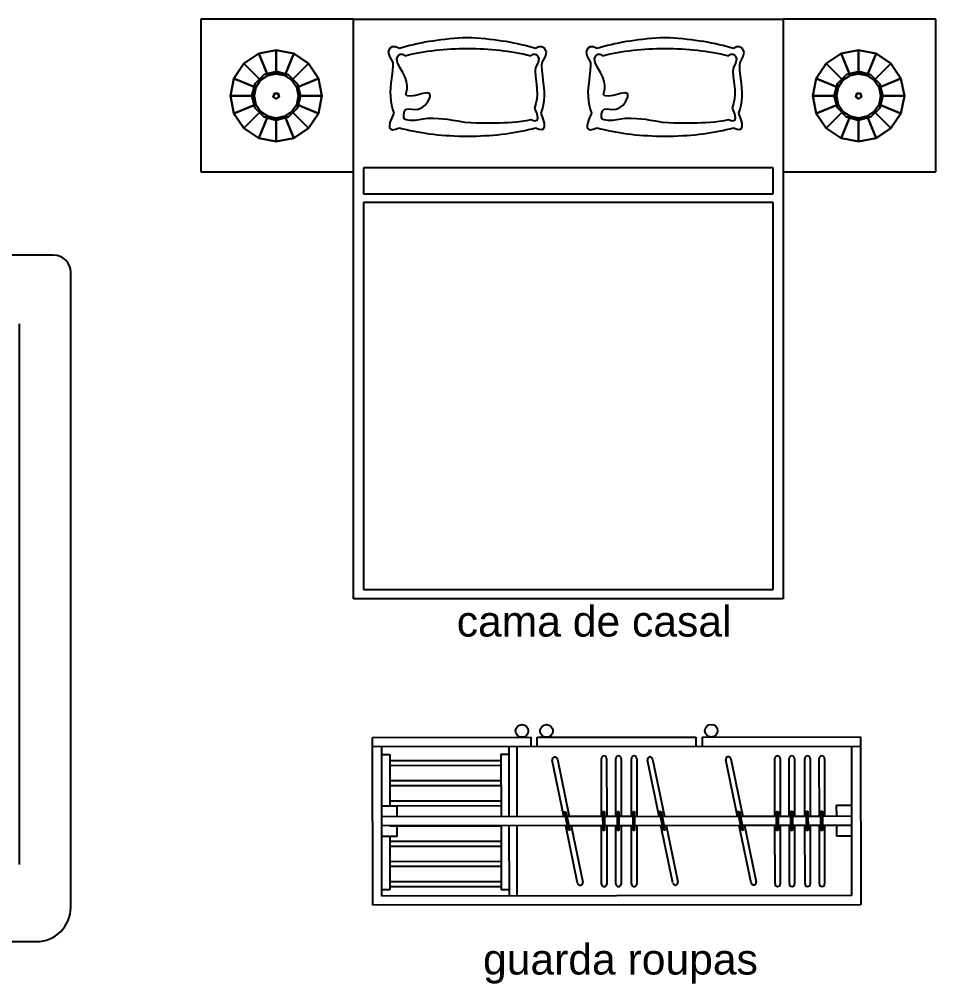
# Model space of a CAD drawing. Header units: centimetres. Extents: x 1216 to 2218, y 1695 to 2254.
# Drawn here: x 1742.1 to 2042.5, y 1698.5 to 2014.7 of the extents above; entities that cross this region are included whole.
import ezdxf

# ---------------------------------------------------------------- set-up
doc = ezdxf.new("R2010")
doc.units = ezdxf.units.CM
doc.styles.add('texto', font='arial.ttf')

msp = doc.modelspace()

# ---------------------------------------------------------------- linework, layer by layer
for p, q in [((1851.57, 2014.66), (1801.57, 2014.66)), ((1801.57, 2014.66), (1801.57, 1964.66)), ((1851.57, 1824.66), (1851.57, 2014.66)), ((1851.57, 2014.66), (1992.46, 2014.66)), ((1851.57, 1964.66), (1851.57, 2014.66)), ((1992.46, 2014.66), (1992.46, 1964.66)), ((2042.46, 2014.66), (1992.46, 2014.66)), ((1992.46, 2014.66), (1992.46, 1824.66)), ((2042.46, 1964.66), (2042.46, 2014.66)), ((1877.57, 2007.54), (1876.26, 2007.33)), ((1878.91, 2007.73), (1877.57, 2007.54)), ((1880.27, 2007.9), (1878.91, 2007.73)), ((1881.65, 2008.06), (1880.27, 2007.9)), ((1883.06, 2008.2), (1881.65, 2008.06)), ((1884.5, 2008.33), (1883.06, 2008.2)), ((1885.96, 2008.43), (1884.5, 2008.33)), ((1887.44, 2008.53), (1885.96, 2008.43)), ((1888.95, 2008.6), (1887.44, 2008.53)), ((1890.45, 2008.53), (1888.95, 2008.6)), ((1891.93, 2008.43), (1890.45, 2008.53)), ((1893.38, 2008.33), (1891.93, 2008.43)), ((1894.81, 2008.2), (1893.38, 2008.33)), ((1896.22, 2008.06), (1894.81, 2008.2)), ((1897.6, 2007.9), (1896.22, 2008.06)), ((1898.96, 2007.73), (1897.6, 2007.9)), ((1900.3, 2007.54), (1898.96, 2007.73)), ((1901.61, 2007.33), (1900.3, 2007.54)), ((1942.38, 2007.54), (1941.07, 2007.33)), ((1943.72, 2007.73), (1942.38, 2007.54)), ((1945.08, 2007.9), (1943.72, 2007.73)), ((1946.46, 2008.06), (1945.08, 2007.9)), ((1947.87, 2008.2), (1946.46, 2008.06)), ((1949.31, 2008.33), (1947.87, 2008.2)), ((1950.77, 2008.43), (1949.31, 2008.33)), ((1952.25, 2008.53), (1950.77, 2008.43)), ((1953.76, 2008.6), (1952.25, 2008.53)), ((1955.26, 2008.53), (1953.76, 2008.6)), ((1956.74, 2008.43), (1955.26, 2008.53)), ((1958.19, 2008.33), (1956.74, 2008.43)), ((1959.62, 2008.2), (1958.19, 2008.33)), ((1961.03, 2008.06), (1959.62, 2008.2)), ((1962.41, 2007.9), (1961.03, 2008.06)), ((1963.77, 2007.73), (1962.41, 2007.9)), ((1965.11, 2007.54), (1963.77, 2007.73)), ((1966.42, 2007.33), (1965.11, 2007.54)), ((1863.46, 2005.04), (1863.03, 2003.91)), ((1864.33, 2005.64), (1863.46, 2005.04)), ((1865.41, 2005.67), (1864.33, 2005.64)), ((1866.65, 2005.1), (1865.41, 2005.67)), ((1867.76, 2005.43), (1866.65, 2005.1)), ((1868.9, 2005.75), (1867.76, 2005.43)), ((1870.07, 2006.06), (1868.9, 2005.75)), ((1871.26, 2006.34), (1870.07, 2006.06)), ((1872.47, 2006.61), (1871.26, 2006.34)), ((1873.71, 2006.87), (1872.47, 2006.61)), ((1874.97, 2007.11), (1873.71, 2006.87)), ((1876.26, 2007.33), (1874.97, 2007.11)), ((1875.91, 2004.19), (1877.17, 2004.37)), ((1877.17, 2004.37), (1878.45, 2004.52)), ((1878.45, 2004.52), (1879.73, 2004.66)), ((1879.73, 2004.66), (1881.03, 2004.78)), ((1881.03, 2004.78), (1882.33, 2004.88)), ((1882.33, 2004.88), (1883.63, 2004.96)), ((1883.63, 2004.96), (1884.95, 2005.02)), ((1884.95, 2005.02), (1886.28, 2005.06)), ((1886.28, 2005.06), (1887.61, 2005.09)), ((1887.61, 2005.09), (1888.95, 2005.1)), ((1888.95, 2005.1), (1890.31, 2005.09)), ((1890.31, 2005.09), (1891.65, 2005.06)), ((1891.65, 2005.06), (1892.99, 2005.02)), ((1892.99, 2005.02), (1894.32, 2004.96)), ((1894.32, 2004.96), (1895.64, 2004.88)), ((1895.64, 2004.88), (1896.96, 2004.78)), ((1896.96, 2004.78), (1898.26, 2004.66)), ((1898.26, 2004.66), (1899.56, 2004.52)), ((1899.56, 2004.52), (1900.85, 2004.37)), ((1900.85, 2004.37), (1902.13, 2004.19)), ((1902.9, 2007.11), (1901.61, 2007.33)), ((1904.17, 2006.87), (1902.9, 2007.11)), ((1905.42, 2006.61), (1904.17, 2006.87)), ((1906.65, 2006.34), (1905.42, 2006.61)), ((1907.85, 2006.06), (1906.65, 2006.34)), ((1909.03, 2005.75), (1907.85, 2006.06)), ((1910.19, 2005.43), (1909.03, 2005.75)), ((1911.32, 2005.1), (1910.19, 2005.43)), ((1912.38, 2005.67), (1911.32, 2005.1)), ((1913.39, 2005.64), (1912.38, 2005.67)), ((1914.32, 2005.04), (1913.39, 2005.64)), ((1914.85, 2003.91), (1914.32, 2005.04)), ((1928.27, 2005.04), (1927.84, 2003.91)), ((1929.14, 2005.64), (1928.27, 2005.04)), ((1930.21, 2005.67), (1929.14, 2005.64)), ((1931.46, 2005.1), (1930.21, 2005.67)), ((1932.57, 2005.43), (1931.46, 2005.1)), ((1933.71, 2005.75), (1932.57, 2005.43)), ((1934.88, 2006.06), (1933.71, 2005.75)), ((1936.06, 2006.34), (1934.88, 2006.06)), ((1937.28, 2006.61), (1936.06, 2006.34)), ((1938.52, 2006.87), (1937.28, 2006.61)), ((1939.78, 2007.11), (1938.52, 2006.87)), ((1941.07, 2007.33), (1939.78, 2007.11)), ((1940.71, 2004.19), (1941.98, 2004.37)), ((1941.98, 2004.37), (1943.26, 2004.52)), ((1943.26, 2004.52), (1944.54, 2004.66)), ((1944.54, 2004.66), (1945.83, 2004.78)), ((1945.83, 2004.78), (1947.13, 2004.88)), ((1947.13, 2004.88), (1948.44, 2004.96)), ((1948.44, 2004.96), (1949.76, 2005.02)), ((1949.76, 2005.02), (1951.09, 2005.06)), ((1951.09, 2005.06), (1952.42, 2005.09)), ((1952.42, 2005.09), (1953.76, 2005.1)), ((1953.76, 2005.1), (1955.12, 2005.09)), ((1955.12, 2005.09), (1956.46, 2005.06)), ((1956.46, 2005.06), (1957.8, 2005.02)), ((1957.8, 2005.02), (1959.13, 2004.96)), ((1959.13, 2004.96), (1960.45, 2004.88)), ((1960.45, 2004.88), (1961.76, 2004.78)), ((1961.76, 2004.78), (1963.07, 2004.66)), ((1963.07, 2004.66), (1964.37, 2004.52)), ((1964.37, 2004.52), (1965.66, 2004.37)), ((1965.66, 2004.37), (1966.94, 2004.19)), ((1967.71, 2007.11), (1966.42, 2007.33)), ((1968.98, 2006.87), (1967.71, 2007.11)), ((1970.23, 2006.61), (1968.98, 2006.87)), ((1971.45, 2006.34), (1970.23, 2006.61)), ((1972.66, 2006.06), (1971.45, 2006.34)), ((1973.84, 2005.75), (1972.66, 2006.06)), ((1974.99, 2005.43), (1973.84, 2005.75)), ((1976.13, 2005.1), (1974.99, 2005.43)), ((1977.19, 2005.67), (1976.13, 2005.1)), ((1978.2, 2005.64), (1977.19, 2005.67)), ((1979.13, 2005.04), (1978.2, 2005.64)), ((1979.65, 2003.91), (1979.13, 2005.04)), ((1863.03, 2003.91), (1863.36, 2002.41)), ((1863.36, 2002.41), (1864.46, 2000.54)), ((1865.82, 2001.71), (1866.21, 2002.66)), ((1866.02, 2000.46), (1865.82, 2001.71)), ((1866.21, 2002.66), (1866.89, 2003.18)), ((1866.89, 2003.18), (1867.66, 2003.21)), ((1867.66, 2003.21), (1868.46, 2002.73)), ((1868.46, 2002.73), (1869.68, 2003.02)), ((1869.68, 2003.02), (1870.91, 2003.29)), ((1870.91, 2003.29), (1872.15, 2003.55)), ((1872.15, 2003.55), (1873.39, 2003.78)), ((1873.39, 2003.78), (1874.65, 2004)), ((1874.65, 2004), (1875.91, 2004.19)), ((1902.13, 2004.19), (1903.41, 2004)), ((1903.41, 2004), (1904.68, 2003.78)), ((1904.68, 2003.78), (1905.94, 2003.55)), ((1905.94, 2003.55), (1907.2, 2003.29)), ((1907.2, 2003.29), (1908.45, 2003.02)), ((1908.45, 2003.02), (1909.7, 2002.73)), ((1909.7, 2002.73), (1910.49, 2003.21)), ((1910.49, 2003.21), (1911.24, 2003.18)), ((1911.24, 2003.18), (1911.95, 2002.66)), ((1911.95, 2002.66), (1912.33, 2001.71)), ((1912.33, 2001.71), (1912.11, 2000.46)), ((1913.51, 2000.54), (1914.57, 2002.41)), ((1914.57, 2002.41), (1914.85, 2003.91)), ((1927.84, 2003.91), (1928.16, 2002.41)), ((1928.16, 2002.41), (1929.27, 2000.54)), ((1930.63, 2001.71), (1931.02, 2002.66)), ((1930.83, 2000.46), (1930.63, 2001.71)), ((1931.02, 2002.66), (1931.7, 2003.18)), ((1931.7, 2003.18), (1932.46, 2003.21)), ((1932.46, 2003.21), (1933.27, 2002.73)), ((1933.27, 2002.73), (1934.49, 2003.02)), ((1934.49, 2003.02), (1935.72, 2003.29)), ((1935.72, 2003.29), (1936.96, 2003.55)), ((1936.96, 2003.55), (1938.2, 2003.78)), ((1938.2, 2003.78), (1939.45, 2004)), ((1939.45, 2004), (1940.71, 2004.19)), ((1966.94, 2004.19), (1968.22, 2004)), ((1968.22, 2004), (1969.49, 2003.78)), ((1969.49, 2003.78), (1970.75, 2003.55)), ((1970.75, 2003.55), (1972.01, 2003.29)), ((1972.01, 2003.29), (1973.26, 2003.02)), ((1973.26, 2003.02), (1974.51, 2002.73)), ((1974.51, 2002.73), (1975.3, 2003.21)), ((1975.3, 2003.21), (1976.05, 2003.18)), ((1976.05, 2003.18), (1976.76, 2002.66)), ((1976.76, 2002.66), (1977.13, 2001.71)), ((1977.13, 2001.71), (1976.92, 2000.46)), ((1978.32, 2000.54), (1979.37, 2002.41)), ((1979.37, 2002.41), (1979.65, 2003.91)), ((1864.5, 1999.48), (1864.41, 1997.99)), ((1864.46, 2000.54), (1864.5, 1999.48)), ((1866.84, 1998.91), (1866.02, 2000.46)), ((1867.8, 1997.21), (1866.84, 1998.91)), ((1911.32, 1998.91), (1911.18, 1997.73)), ((1912.11, 2000.46), (1911.32, 1998.91)), ((1913.4, 1999.48), (1913.51, 2000.54)), ((1913.45, 1997.99), (1913.4, 1999.48)), ((1929.31, 1999.48), (1929.22, 1997.99)), ((1929.27, 2000.54), (1929.31, 1999.48)), ((1931.64, 1998.91), (1930.83, 2000.46)), ((1932.61, 1997.21), (1931.64, 1998.91)), ((1976.13, 1998.91), (1975.99, 1997.73)), ((1976.92, 2000.46), (1976.13, 1998.91)), ((1978.21, 1999.48), (1978.32, 2000.54)), ((1978.25, 1997.99), (1978.21, 1999.48)), ((1864.22, 1996.06), (1863.9, 1993.67)), ((1864.41, 1997.99), (1864.22, 1996.06)), ((1868.53, 1995.65), (1867.8, 1997.21)), ((1869, 1994.24), (1868.53, 1995.65)), ((1911.18, 1997.73), (1911.26, 1995.9)), ((1911.26, 1995.9), (1911.57, 1993.42)), ((1913.63, 1996.06), (1913.45, 1997.99)), ((1913.95, 1993.67), (1913.63, 1996.06)), ((1929.02, 1996.06), (1928.71, 1993.67)), ((1929.22, 1997.99), (1929.02, 1996.06)), ((1933.33, 1995.65), (1932.61, 1997.21)), ((1933.81, 1994.24), (1933.33, 1995.65)), ((1975.99, 1997.73), (1976.07, 1995.9)), ((1976.07, 1995.9), (1976.38, 1993.42)), ((1978.44, 1996.06), (1978.25, 1997.99)), ((1978.75, 1993.67), (1978.44, 1996.06)), ((1863.74, 1992.18), (1863.67, 1990.73)), ((1863.9, 1993.67), (1863.74, 1992.18)), ((1868.96, 1990.92), (1869.22, 1991.87)), ((1869.23, 1992.98), (1869, 1994.24)), ((1869.22, 1991.87), (1869.23, 1992.98)), ((1911.57, 1993.42), (1911.76, 1991.75)), ((1911.76, 1991.75), (1911.79, 1990.13)), ((1914.14, 1992.18), (1913.95, 1993.67)), ((1914.23, 1990.73), (1914.14, 1992.18)), ((1928.54, 1992.18), (1928.48, 1990.73)), ((1928.71, 1993.67), (1928.54, 1992.18)), ((1933.77, 1990.92), (1934.02, 1991.87)), ((1934.04, 1992.98), (1933.81, 1994.24)), ((1934.02, 1991.87), (1934.04, 1992.98)), ((1976.38, 1993.42), (1976.57, 1991.75)), ((1976.57, 1991.75), (1976.6, 1990.13)), ((1978.95, 1992.18), (1978.75, 1993.67)), ((1979.04, 1990.73), (1978.95, 1992.18)), ((1863.67, 1990.73), (1863.7, 1989.3)), ((1863.7, 1989.3), (1863.84, 1987.9)), ((1868.79, 1990.05), (1868.96, 1990.92)), ((1869.24, 1989.55), (1868.79, 1990.05)), ((1870.32, 1989.42), (1869.24, 1989.55)), ((1872.02, 1989.66), (1870.32, 1989.42)), ((1874.33, 1990.29), (1872.02, 1989.66)), ((1875.88, 1990.55), (1874.33, 1990.29)), ((1876.68, 1990.21), (1875.88, 1990.55)), ((1876.08, 1987.79), (1876.75, 1989.29)), ((1876.75, 1989.29), (1876.68, 1990.21)), ((1911.67, 1988.56), (1911.39, 1987.03)), ((1911.79, 1990.13), (1911.67, 1988.56)), ((1914.1, 1987.9), (1914.22, 1989.3)), ((1914.22, 1989.3), (1914.23, 1990.73)), ((1928.48, 1990.73), (1928.51, 1989.3)), ((1928.51, 1989.3), (1928.65, 1987.9)), ((1933.6, 1990.05), (1933.77, 1990.92)), ((1934.05, 1989.55), (1933.6, 1990.05)), ((1935.13, 1989.42), (1934.05, 1989.55)), ((1936.83, 1989.66), (1935.13, 1989.42)), ((1939.14, 1990.29), (1936.83, 1989.66)), ((1940.69, 1990.55), (1939.14, 1990.29)), ((1941.49, 1990.21), (1940.69, 1990.55)), ((1940.89, 1987.79), (1941.56, 1989.29)), ((1941.56, 1989.29), (1941.49, 1990.21)), ((1976.48, 1988.56), (1976.2, 1987.03)), ((1976.6, 1990.13), (1976.48, 1988.56)), ((1978.91, 1987.9), (1979.02, 1989.3)), ((1979.02, 1989.3), (1979.04, 1990.73)), ((1863.84, 1987.9), (1864.07, 1986.53)), ((1864.07, 1986.53), (1864.4, 1985.18)), ((1872.86, 1985.21), (1874.08, 1985.69)), ((1874.08, 1985.69), (1875.15, 1986.56)), ((1875.15, 1986.56), (1876.08, 1987.79)), ((1911.39, 1987.03), (1910.95, 1985.54)), ((1910.95, 1985.54), (1911.71, 1983.62)), ((1913.56, 1985.18), (1913.88, 1986.53)), ((1913.88, 1986.53), (1914.1, 1987.9)), ((1928.65, 1987.9), (1928.88, 1986.53)), ((1928.88, 1986.53), (1929.21, 1985.18)), ((1937.67, 1985.21), (1938.89, 1985.69)), ((1938.89, 1985.69), (1939.96, 1986.56)), ((1939.96, 1986.56), (1940.89, 1987.79)), ((1976.2, 1987.03), (1975.76, 1985.54)), ((1975.76, 1985.54), (1976.52, 1983.62)), ((1978.37, 1985.18), (1978.69, 1986.53)), ((1978.69, 1986.53), (1978.91, 1987.9)), ((1864.84, 1983.86), (1864.06, 1982.19)), ((1864.4, 1985.18), (1864.84, 1983.86)), ((1868.09, 1983.61), (1868.38, 1984.64)), ((1868.11, 1982.52), (1868.09, 1983.61)), ((1868.35, 1981.88), (1868.11, 1982.52)), ((1868.38, 1984.64), (1869, 1985.24)), ((1869, 1985.24), (1869.96, 1985.36)), ((1869.96, 1985.36), (1871.49, 1985.09)), ((1871.49, 1985.09), (1872.86, 1985.21)), ((1911.71, 1983.62), (1911.97, 1982.28)), ((1911.97, 1982.28), (1911.73, 1981.51)), ((1913.13, 1983.86), (1913.56, 1985.18)), ((1913.81, 1982.02), (1913.13, 1983.86)), ((1929.65, 1983.86), (1928.87, 1982.19)), ((1929.21, 1985.18), (1929.65, 1983.86)), ((1932.89, 1983.61), (1933.19, 1984.64)), ((1932.92, 1982.52), (1932.89, 1983.61)), ((1933.16, 1981.88), (1932.92, 1982.52)), ((1933.19, 1984.64), (1933.81, 1985.24)), ((1933.81, 1985.24), (1934.77, 1985.36)), ((1934.77, 1985.36), (1936.3, 1985.09)), ((1936.3, 1985.09), (1937.67, 1985.21)), ((1976.52, 1983.62), (1976.78, 1982.28)), ((1976.78, 1982.28), (1976.54, 1981.51)), ((1977.94, 1983.86), (1978.37, 1985.18)), ((1978.62, 1982.02), (1977.94, 1983.86)), ((1863.57, 1980.82), (1863.37, 1979.77)), ((1863.37, 1979.77), (1863.45, 1979.02)), ((1864.06, 1982.19), (1863.57, 1980.82)), ((1865.41, 1978.63), (1866.65, 1979.11)), ((1866.65, 1979.11), (1867.83, 1978.8)), ((1868.84, 1981.67), (1868.35, 1981.88)), ((1870.21, 1981.44), (1868.84, 1981.67)), ((1871.85, 1981.49), (1870.21, 1981.44)), ((1873.77, 1981.8), (1871.85, 1981.49)), ((1875.84, 1982.11), (1873.77, 1981.8)), ((1877.79, 1982.19), (1875.84, 1982.11)), ((1879.64, 1982.05), (1877.79, 1982.19)), ((1881.06, 1981.93), (1879.64, 1982.05)), ((1882.58, 1981.76), (1881.06, 1981.93)), ((1884.2, 1981.53), (1882.58, 1981.76)), ((1885.89, 1981.23), (1884.2, 1981.53)), ((1888.1, 1980.88), (1885.89, 1981.23)), ((1890.1, 1980.67), (1888.1, 1980.88)), ((1891.89, 1980.61), (1890.1, 1980.67)), ((1893.47, 1980.61), (1891.89, 1980.61)), ((1895.01, 1980.61), (1893.47, 1980.61)), ((1896.53, 1980.62), (1895.01, 1980.61)), ((1898.01, 1980.63), (1896.53, 1980.62)), ((1899.47, 1980.65), (1898.01, 1980.63)), ((1900.89, 1980.67), (1899.47, 1980.65)), ((1902.3, 1980.72), (1900.89, 1980.67)), ((1903.74, 1980.82), (1902.3, 1980.72)), ((1905.2, 1980.96), (1903.74, 1980.82)), ((1906.68, 1981.15), (1905.2, 1980.96)), ((1908.18, 1981.38), (1906.68, 1981.15)), ((1909.7, 1981.67), (1908.18, 1981.38)), ((1910.97, 1981.31), (1909.7, 1981.67)), ((1910.14, 1978.8), (1911.32, 1979.11)), ((1911.73, 1981.51), (1910.97, 1981.31)), ((1911.32, 1979.11), (1912.53, 1978.63)), ((1914.18, 1980.57), (1913.81, 1982.02)), ((1913.98, 1978.83), (1914.24, 1979.5)), ((1914.24, 1979.5), (1914.18, 1980.57)), ((1928.38, 1980.82), (1928.18, 1979.77)), ((1928.18, 1979.77), (1928.26, 1979.02)), ((1928.87, 1982.19), (1928.38, 1980.82)), ((1930.22, 1978.63), (1931.46, 1979.11)), ((1931.46, 1979.11), (1932.63, 1978.8)), ((1933.64, 1981.67), (1933.16, 1981.88)), ((1935.02, 1981.44), (1933.64, 1981.67)), ((1936.66, 1981.49), (1935.02, 1981.44)), ((1938.58, 1981.8), (1936.66, 1981.49)), ((1940.64, 1982.11), (1938.58, 1981.8)), ((1942.6, 1982.19), (1940.64, 1982.11)), ((1944.45, 1982.05), (1942.6, 1982.19)), ((1945.87, 1981.93), (1944.45, 1982.05)), ((1947.39, 1981.76), (1945.87, 1981.93)), ((1949, 1981.53), (1947.39, 1981.76)), ((1950.7, 1981.23), (1949, 1981.53)), ((1952.91, 1980.88), (1950.7, 1981.23)), ((1954.91, 1980.67), (1952.91, 1980.88)), ((1956.7, 1980.61), (1954.91, 1980.67)), ((1958.28, 1980.61), (1956.7, 1980.61)), ((1959.82, 1980.61), (1958.28, 1980.61)), ((1961.34, 1980.62), (1959.82, 1980.61)), ((1962.82, 1980.63), (1961.34, 1980.62)), ((1964.28, 1980.65), (1962.82, 1980.63)), ((1965.7, 1980.67), (1964.28, 1980.65)), ((1967.11, 1980.72), (1965.7, 1980.67)), ((1968.55, 1980.82), (1967.11, 1980.72)), ((1970.01, 1980.96), (1968.55, 1980.82)), ((1971.49, 1981.15), (1970.01, 1980.96)), ((1972.99, 1981.38), (1971.49, 1981.15)), ((1974.51, 1981.67), (1972.99, 1981.38)), ((1975.78, 1981.31), (1974.51, 1981.67)), ((1974.95, 1978.8), (1976.13, 1979.11)), ((1976.54, 1981.51), (1975.78, 1981.31)), ((1976.13, 1979.11), (1977.34, 1978.63)), ((1978.99, 1980.57), (1978.62, 1982.02)), ((1978.79, 1978.83), (1979.05, 1979.5)), ((1979.05, 1979.5), (1978.99, 1980.57)), ((1863.45, 1979.02), (1863.81, 1978.59)), ((1863.81, 1978.59), (1864.47, 1978.45)), ((1864.47, 1978.45), (1865.41, 1978.63)), ((1867.83, 1978.8), (1869.02, 1978.51)), ((1869.02, 1978.51), (1870.23, 1978.23)), ((1870.23, 1978.23), (1871.46, 1977.98)), ((1871.46, 1977.98), (1872.7, 1977.74)), ((1872.7, 1977.74), (1873.96, 1977.52)), ((1873.96, 1977.52), (1875.24, 1977.32)), ((1875.24, 1977.32), (1876.54, 1977.14)), ((1876.54, 1977.14), (1877.85, 1976.98)), ((1877.85, 1976.98), (1879.18, 1976.83)), ((1879.18, 1976.83), (1880.52, 1976.71)), ((1880.52, 1976.71), (1881.89, 1976.6)), ((1881.89, 1976.6), (1883.27, 1976.52)), ((1883.27, 1976.52), (1884.66, 1976.45)), ((1884.66, 1976.45), (1886.08, 1976.4)), ((1886.08, 1976.4), (1887.51, 1976.37)), ((1887.51, 1976.37), (1888.95, 1976.36)), ((1888.95, 1976.36), (1890.41, 1976.37)), ((1890.41, 1976.37), (1891.85, 1976.4)), ((1891.85, 1976.4), (1893.27, 1976.45)), ((1893.27, 1976.45), (1894.68, 1976.52)), ((1894.68, 1976.52), (1896.06, 1976.6)), ((1896.06, 1976.6), (1897.43, 1976.71)), ((1897.43, 1976.71), (1898.78, 1976.83)), ((1898.78, 1976.83), (1900.11, 1976.98)), ((1900.11, 1976.98), (1901.43, 1977.14)), ((1901.43, 1977.14), (1902.72, 1977.32)), ((1902.72, 1977.32), (1904, 1977.52)), ((1904, 1977.52), (1905.27, 1977.74)), ((1905.27, 1977.74), (1906.51, 1977.98)), ((1906.51, 1977.98), (1907.74, 1978.23)), ((1907.74, 1978.23), (1908.95, 1978.51)), ((1908.95, 1978.51), (1910.14, 1978.8)), ((1912.53, 1978.63), (1913.41, 1978.54)), ((1913.41, 1978.54), (1913.98, 1978.83)), ((1928.26, 1979.02), (1928.62, 1978.59)), ((1928.62, 1978.59), (1929.28, 1978.45)), ((1929.28, 1978.45), (1930.22, 1978.63)), ((1932.63, 1978.8), (1933.83, 1978.51)), ((1933.83, 1978.51), (1935.04, 1978.23)), ((1935.04, 1978.23), (1936.27, 1977.98)), ((1936.27, 1977.98), (1937.51, 1977.74)), ((1937.51, 1977.74), (1938.77, 1977.52)), ((1938.77, 1977.52), (1940.05, 1977.32)), ((1940.05, 1977.32), (1941.35, 1977.14)), ((1941.35, 1977.14), (1942.66, 1976.98)), ((1942.66, 1976.98), (1943.99, 1976.83)), ((1943.99, 1976.83), (1945.33, 1976.71)), ((1945.33, 1976.71), (1946.7, 1976.6)), ((1946.7, 1976.6), (1948.08, 1976.52)), ((1948.08, 1976.52), (1949.47, 1976.45)), ((1949.47, 1976.45), (1950.89, 1976.4)), ((1950.89, 1976.4), (1952.32, 1976.37)), ((1952.32, 1976.37), (1953.76, 1976.36)), ((1953.76, 1976.36), (1955.22, 1976.37)), ((1955.22, 1976.37), (1956.66, 1976.4)), ((1956.66, 1976.4), (1958.08, 1976.45)), ((1958.08, 1976.45), (1959.48, 1976.52)), ((1959.48, 1976.52), (1960.87, 1976.6)), ((1960.87, 1976.6), (1962.24, 1976.71)), ((1962.24, 1976.71), (1963.59, 1976.83)), ((1963.59, 1976.83), (1964.92, 1976.98)), ((1964.92, 1976.98), (1966.23, 1977.14)), ((1966.23, 1977.14), (1967.53, 1977.32)), ((1967.53, 1977.32), (1968.81, 1977.52)), ((1968.81, 1977.52), (1970.07, 1977.74)), ((1970.07, 1977.74), (1971.32, 1977.98)), ((1971.32, 1977.98), (1972.55, 1978.23)), ((1972.55, 1978.23), (1973.76, 1978.51)), ((1973.76, 1978.51), (1974.95, 1978.8)), ((1977.34, 1978.63), (1978.22, 1978.54)), ((1978.22, 1978.54), (1978.79, 1978.83)), ((1801.57, 1964.66), (1851.57, 1964.66)), ((1989.15, 1965.93), (1854.88, 1965.93)), ((1854.88, 1965.93), (1854.88, 1957.49)), ((1989.15, 1957.49), (1989.15, 1965.93)), ((1992.46, 1964.66), (2042.46, 1964.66)), ((1854.88, 1957.49), (1989.15, 1957.49)), ((1989.15, 1954.62), (1854.88, 1954.62)), ((1854.88, 1954.62), (1854.88, 1827.72)), ((1989.15, 1827.72), (1989.15, 1954.62)), ((1753.3, 1937.32), (1697.07, 1937.32)), ((1758.93, 1723.57), (1758.93, 1931.7)), ((1742.06, 1914.83), (1742.06, 1737.61)), ((1854.88, 1827.72), (1989.15, 1827.72)), ((1992.46, 1824.66), (1851.57, 1824.66)), ((1857.86, 1779.25), (1909.86, 1779.3)), ((1857.91, 1724.25), (1857.86, 1779.25)), ((1909.87, 1776.3), (1909.86, 1779.3)), ((1911.86, 1779.3), (1963.86, 1779.34)), ((1911.87, 1776.3), (1911.86, 1779.3)), ((1963.86, 1779.34), (1963.87, 1776.34)), ((1965.86, 1779.34), (2017.86, 1779.39)), ((1965.86, 1779.34), (1965.87, 1776.34)), ((2017.86, 1779.39), (2017.91, 1724.39)), ((1857.87, 1776.25), (2017.87, 1776.39)), ((1860.91, 1727.25), (1860.87, 1776.25)), ((1860.87, 1773.69), (1863.47, 1773.69)), ((1863.47, 1773.69), (1863.48, 1756.75)), ((1899.95, 1773.73), (1899.97, 1753.29)), ((1899.95, 1773.73), (1902.54, 1773.73)), ((1902.54, 1776.29), (1902.56, 1753.29)), ((1905.14, 1776.29), (1905.16, 1753.29)), ((2014.87, 1776.39), (2014.91, 1727.39)), ((1899.95, 1771.61), (1863.47, 1771.58)), ((1920.6, 1753.3), (1916.79, 1771.8)), ((1918.47, 1772.14), (1922.35, 1753.31)), ((1932.9, 1753.32), (1932.89, 1772.33)), ((1934.6, 1772.33), (1934.62, 1753.32)), ((1937.62, 1753.32), (1937.6, 1772.33)), ((1939.31, 1772.34), (1939.33, 1753.32)), ((1942.74, 1753.32), (1942.72, 1772.34)), ((1944.44, 1772.34), (1944.45, 1753.33)), ((1951.77, 1753.33), (1947.96, 1771.83)), ((1949.64, 1772.17), (1953.52, 1753.33)), ((1977.47, 1753.36), (1973.66, 1771.85)), ((1975.33, 1772.19), (1979.22, 1753.36)), ((1989.77, 1753.37), (1989.76, 1772.38)), ((1991.47, 1772.38), (1991.49, 1753.37)), ((1994.48, 1753.37), (1994.47, 1772.38)), ((1996.18, 1772.39), (1996.2, 1753.37)), ((1999.61, 1753.37), (1999.59, 1772.39)), ((2001.3, 1772.39), (2001.32, 1753.38)), ((2004.32, 1753.38), (2004.3, 1772.39)), ((2006.02, 1772.39), (2006.03, 1753.38)), ((1899.95, 1770), (1863.47, 1769.97)), ((1899.96, 1765), (1863.47, 1764.97)), ((1899.96, 1763.39), (1863.47, 1763.35)), ((1899.96, 1758.39), (1863.48, 1758.35)), ((1865.88, 1756.76), (1860.88, 1756.75)), ((1899.96, 1756.77), (1863.48, 1756.74)), ((1865.89, 1753.26), (1865.88, 1756.76)), ((1920.78, 1754.9), (1921.26, 1755)), ((1922.05, 1748.74), (1920.78, 1754.9)), ((1921.26, 1755), (1922.53, 1748.84)), ((1933.41, 1748.69), (1933.4, 1754.97)), ((1933.4, 1754.97), (1933.9, 1754.97)), ((1933.9, 1754.97), (1933.9, 1748.69)), ((1938.11, 1754.98), (1938.61, 1754.98)), ((1938.12, 1748.69), (1938.11, 1754.98)), ((1938.61, 1754.98), (1938.61, 1748.69)), ((1943.24, 1754.98), (1943.73, 1754.98)), ((1943.24, 1748.7), (1943.24, 1754.98)), ((1943.73, 1754.98), (1943.74, 1748.7)), ((1951.95, 1754.93), (1952.44, 1755.03)), ((1953.22, 1748.77), (1951.95, 1754.93)), ((1952.44, 1755.03), (1953.71, 1748.87)), ((1977.65, 1754.95), (1978.13, 1755.05)), ((1978.92, 1748.79), (1977.65, 1754.95)), ((1978.13, 1755.05), (1979.4, 1748.89)), ((1990.27, 1755.02), (1990.77, 1755.02)), ((1990.28, 1748.74), (1990.27, 1755.02)), ((1990.77, 1755.02), (1990.77, 1748.74)), ((1994.99, 1748.74), (1994.98, 1755.03)), ((1994.98, 1755.03), (1995.48, 1755.03)), ((1995.48, 1755.03), (1995.48, 1748.74)), ((2000.11, 1748.75), (2000.1, 1755.03)), ((2000.1, 1755.03), (2000.6, 1755.03)), ((2000.6, 1755.03), (2000.61, 1748.75)), ((2004.82, 1755.04), (2005.31, 1755.04)), ((2004.82, 1748.75), (2004.82, 1755.04)), ((2005.31, 1755.04), (2005.32, 1748.75)), ((2014.88, 1756.89), (2009.88, 1756.88)), ((2009.88, 1756.88), (2009.89, 1753.38)), ((1977.98, 1753.36), (1860.89, 1753.25)), ((1933.4, 1753.32), (1921.61, 1753.31)), ((1938.11, 1753.32), (1933.9, 1753.32)), ((1943.24, 1753.32), (1938.61, 1753.32)), ((1990.27, 1753.37), (1978.48, 1753.36)), ((1994.98, 1753.37), (1990.77, 1753.37)), ((2000.11, 1753.37), (1995.48, 1753.37)), ((2004.82, 1753.38), (2000.6, 1753.38)), ((2014.89, 1753.39), (2005.31, 1753.38)), ((1742.06, 1751.24), (1742.06, 1737.61)), ((1978.59, 1750.36), (1860.89, 1750.25)), ((1899.97, 1750.16), (1863.49, 1750.13)), ((1865.89, 1746.76), (1865.89, 1750.26)), ((1899.97, 1750.29), (1899.99, 1729.27)), ((1902.57, 1750.29), (1902.59, 1727.29)), ((1905.16, 1750.29), (1905.18, 1727.29)), ((1925.09, 1731.5), (1921.22, 1750.31)), ((1922.53, 1748.84), (1922.05, 1748.74)), ((1933.4, 1750.32), (1922.23, 1750.31)), ((1922.97, 1750.31), (1926.77, 1731.85)), ((1932.92, 1731.19), (1932.91, 1750.32)), ((1933.9, 1748.69), (1933.41, 1748.69)), ((1938.12, 1750.32), (1933.9, 1750.32)), ((1934.62, 1750.32), (1934.64, 1731.19)), ((1937.64, 1731.19), (1937.62, 1750.32)), ((1938.61, 1748.69), (1938.12, 1748.69)), ((1943.24, 1750.32), (1938.61, 1750.32)), ((1939.33, 1750.32), (1939.35, 1731.19)), ((1942.76, 1731.2), (1942.74, 1750.32)), ((1943.74, 1748.7), (1943.24, 1748.7)), ((1944.46, 1750.33), (1944.47, 1731.2)), ((1956.27, 1731.53), (1952.39, 1750.33)), ((1953.71, 1748.87), (1953.22, 1748.77)), ((1954.14, 1750.33), (1957.95, 1731.87)), ((1981.96, 1731.55), (1978.09, 1750.36)), ((1979.4, 1748.89), (1978.92, 1748.79)), ((1990.27, 1750.37), (1979.1, 1750.36)), ((1979.83, 1750.36), (1983.64, 1731.9)), ((1989.79, 1731.24), (1989.78, 1750.37)), ((1990.77, 1748.74), (1990.28, 1748.74)), ((1994.98, 1750.37), (1990.77, 1750.37)), ((1991.49, 1750.37), (1991.51, 1731.24)), ((1994.5, 1731.24), (1994.49, 1750.37)), ((1995.48, 1748.74), (1994.99, 1748.74)), ((2000.11, 1750.37), (1995.48, 1750.37)), ((1996.2, 1750.37), (1996.22, 1731.24)), ((1999.63, 1731.25), (1999.61, 1750.37)), ((2000.61, 1748.75), (2000.11, 1748.75)), ((2004.82, 1750.38), (2000.6, 1750.38)), ((2001.32, 1750.38), (2001.34, 1731.25)), ((2004.34, 1731.25), (2004.32, 1750.38)), ((2005.32, 1748.75), (2004.82, 1748.75)), ((2014.89, 1750.39), (2005.32, 1750.38)), ((2006.04, 1750.38), (2006.05, 1731.25)), ((2009.89, 1750.38), (2009.89, 1746.88)), ((1865.89, 1746.76), (1860.89, 1746.75)), ((1863.49, 1746.75), (1863.5, 1729.24)), ((1899.97, 1745.16), (1863.49, 1745.13)), ((2014.89, 1746.89), (2009.89, 1746.88)), ((1899.98, 1743.54), (1863.49, 1743.51)), ((1899.98, 1738.54), (1863.5, 1738.51)), ((1899.98, 1736.93), (1863.5, 1736.9)), ((1899.99, 1731.93), (1863.5, 1731.9)), ((1899.99, 1730.32), (1863.5, 1730.28)), ((1863.5, 1729.24), (1860.91, 1729.24)), ((2014.91, 1727.39), (1860.91, 1727.25)), ((1902.58, 1729.28), (1899.99, 1729.27)), ((2017.91, 1724.39), (1857.91, 1724.25)), ((1540.05, 1712.32), (1747.68, 1712.32))]:
    msp.add_line(p, q)
for centre in [(1906.84, 1781.37), (1914.88, 1781.38), (1968.88, 1781.42)]:
    msp.add_circle(centre, 2.08)
for centre, radius, start, end in [((1753.3, 1931.7), 5.62, 0, 90), ((1917.63, 1771.97), 0.856, 11.6452, 191.6452), ((1933.74, 1772.33), 0.856, 0.0505, 180.0505), ((1938.46, 1772.34), 0.856, 0.0505, 180.0505), ((1943.58, 1772.34), 0.856, 0.0505, 180.0505), ((1948.8, 1772), 0.856, 11.6452, 191.6452), ((1974.5, 1772.02), 0.856, 11.6452, 191.6452), ((1990.61, 1772.38), 0.856, 0.0505, 180.0505), ((1995.32, 1772.39), 0.856, 0.0505, 180.0505), ((2000.45, 1772.39), 0.856, 0.0505, 180.0505), ((2005.16, 1772.39), 0.856, 0.0505, 180.0505), ((1925.93, 1731.67), 0.856, 191.6452, 11.6452), ((1933.78, 1731.19), 0.856, 180.0505, 0.0505), ((1938.49, 1731.19), 0.856, 180.0505, 0.0505), ((1943.62, 1731.2), 0.856, 180.0505, 0.0505), ((1957.11, 1731.7), 0.856, 191.6452, 11.6452), ((1982.8, 1731.72), 0.856, 191.6452, 11.6452), ((1990.65, 1731.24), 0.856, 180.0505, 0.0505), ((1995.36, 1731.24), 0.856, 180.0505, 0.0505), ((2000.48, 1731.25), 0.856, 180.0505, 0.0505), ((2005.2, 1731.25), 0.856, 180.0505, 0.0505), ((1747.68, 1723.57), 11.25, 270, 0)]:
    msp.add_arc(centre, radius, start, end)
for points in [[(1823.51, 1996.26, 32.49), (1820.54, 2003.42, 18), (1826.28, 2004.56, 18), (1826.28, 1996.82, 32.49)], [(1826.28, 1996.82, 32.49), (1826.28, 2004.56, 18), (1820.54, 2003.42, 18), (1823.51, 1996.26, 32.49)], [(1826.28, 1996.82, 32.49), (1826.28, 2004.56, 18), (1832.02, 2003.42, 18), (1829.06, 1996.26, 32.49)], [(1829.06, 1996.26, 32.49), (1832.02, 2003.42, 18), (1826.28, 2004.56, 18), (1826.28, 1996.82, 32.49)], [(2017.18, 1996.82, 32.49), (2017.18, 2004.56, 18), (2011.44, 2003.42, 18), (2014.4, 1996.26, 32.49)], [(2014.4, 1996.26, 32.49), (2011.44, 2003.42, 18), (2017.18, 2004.56, 18), (2017.18, 1996.82, 32.49)], [(2019.96, 1996.26, 32.49), (2022.92, 2003.42, 18), (2017.18, 2004.56, 18), (2017.18, 1996.82, 32.49)], [(2017.18, 1996.82, 32.49), (2017.18, 2004.56, 18), (2022.92, 2003.42, 18), (2019.96, 1996.26, 32.49)], [(1821.15, 1994.69, 32.49), (1815.68, 2000.16, 18), (1820.54, 2003.42, 18), (1823.51, 1996.26, 32.49)], [(1823.51, 1996.26, 32.49), (1820.54, 2003.42, 18), (1815.68, 2000.16, 18), (1821.15, 1994.69, 32.49)], [(1829.06, 1996.26, 32.49), (1832.02, 2003.42, 18), (1836.89, 2000.16, 18), (1831.42, 1994.69, 32.49)], [(1831.42, 1994.69, 32.49), (1836.89, 2000.16, 18), (1832.02, 2003.42, 18), (1829.06, 1996.26, 32.49)], [(2014.4, 1996.26, 32.49), (2011.44, 2003.42, 18), (2006.57, 2000.16, 18), (2012.05, 1994.69, 32.49)], [(2012.05, 1994.69, 32.49), (2006.57, 2000.16, 18), (2011.44, 2003.42, 18), (2014.4, 1996.26, 32.49)], [(2022.31, 1994.69, 32.49), (2027.79, 2000.16, 18), (2022.92, 2003.42, 18), (2019.96, 1996.26, 32.49)], [(2019.96, 1996.26, 32.49), (2022.92, 2003.42, 18), (2027.79, 2000.16, 18), (2022.31, 1994.69, 32.49)], [(1819.58, 1992.34, 32.49), (1812.43, 1995.3, 18), (1815.68, 2000.16, 18), (1821.15, 1994.69, 32.49)], [(1821.15, 1994.69, 32.49), (1815.68, 2000.16, 18), (1812.43, 1995.3, 18), (1819.58, 1992.34, 32.49)], [(1831.42, 1994.69, 32.49), (1836.89, 2000.16, 18), (1840.14, 1995.3, 18), (1832.99, 1992.34, 32.49)], [(1832.99, 1992.34, 32.49), (1840.14, 1995.3, 18), (1836.89, 2000.16, 18), (1831.42, 1994.69, 32.49)], [(2012.05, 1994.69, 32.49), (2006.57, 2000.16, 18), (2003.32, 1995.3, 18), (2010.47, 1992.34, 32.49)], [(2010.47, 1992.34, 32.49), (2003.32, 1995.3, 18), (2006.57, 2000.16, 18), (2012.05, 1994.69, 32.49)], [(2023.89, 1992.34, 32.49), (2031.04, 1995.3, 18), (2027.79, 2000.16, 18), (2022.31, 1994.69, 32.49)], [(2022.31, 1994.69, 32.49), (2027.79, 2000.16, 18), (2031.04, 1995.3, 18), (2023.89, 1992.34, 32.49)], [(1819.03, 1989.56, 32.49), (1811.28, 1989.56, 18), (1812.43, 1995.3, 18), (1819.58, 1992.34, 32.49)], [(1819.58, 1992.34, 32.49), (1812.43, 1995.3, 18), (1811.28, 1989.56, 18), (1819.03, 1989.56, 32.49)], [(1822.33, 1996.51, 3), (1819.38, 1993.6, 3), (1819.38, 1993.6), (1822.33, 1996.51)], [(1826.32, 1997.56, 3), (1822.33, 1996.51, 3), (1822.33, 1996.51), (1826.32, 1997.56)], [(1830.31, 1996.47, 3), (1826.32, 1997.56, 3), (1826.32, 1997.56), (1830.31, 1996.47)], [(1833.23, 1993.53, 3), (1830.31, 1996.47, 3), (1830.31, 1996.47), (1833.23, 1993.53)], [(1832.99, 1992.34, 32.49), (1840.14, 1995.3, 18), (1841.28, 1989.56, 18), (1833.54, 1989.56, 32.49)], [(1833.54, 1989.56, 32.49), (1841.28, 1989.56, 18), (1840.14, 1995.3, 18), (1832.99, 1992.34, 32.49)], [(2010.47, 1992.34, 32.49), (2003.32, 1995.3, 18), (2002.18, 1989.56, 18), (2009.92, 1989.56, 32.49)], [(2009.92, 1989.56, 32.49), (2002.18, 1989.56, 18), (2003.32, 1995.3, 18), (2010.47, 1992.34, 32.49)], [(2013.22, 1996.51, 3), (2010.28, 1993.6, 3), (2010.28, 1993.6), (2013.22, 1996.51)], [(2017.22, 1997.56, 3), (2013.22, 1996.51, 3), (2013.22, 1996.51), (2017.22, 1997.56)], [(2021.21, 1996.47, 3), (2017.22, 1997.56, 3), (2017.22, 1997.56), (2021.21, 1996.47)], [(2024.12, 1993.53, 3), (2021.21, 1996.47, 3), (2021.21, 1996.47), (2024.12, 1993.53)], [(2024.44, 1989.56, 32.49), (2032.18, 1989.56, 18), (2031.04, 1995.3, 18), (2023.89, 1992.34, 32.49)], [(2023.89, 1992.34, 32.49), (2031.04, 1995.3, 18), (2032.18, 1989.56, 18), (2024.44, 1989.56, 32.49)], [(1819.38, 1993.6, 3), (1818.28, 1989.62, 3), (1818.28, 1989.62), (1819.38, 1993.6)], [(1834.28, 1989.54, 3), (1833.23, 1993.53, 3), (1833.23, 1993.53), (1834.28, 1989.54)], [(2010.28, 1993.6, 3), (2009.18, 1989.62, 3), (2009.18, 1989.62), (2010.28, 1993.6)], [(2025.18, 1989.54, 3), (2024.12, 1993.53, 3), (2024.12, 1993.53), (2025.18, 1989.54)], [(1819.58, 1986.78, 32.49), (1812.43, 1983.82, 18), (1811.28, 1989.56, 18), (1819.03, 1989.56, 32.49)], [(1819.03, 1989.56, 32.49), (1811.28, 1989.56, 18), (1812.43, 1983.82, 18), (1819.58, 1986.78, 32.49)], [(1818.28, 1989.62, 3), (1819.32, 1985.62, 3), (1819.32, 1985.62), (1818.28, 1989.62)], [(1825.7, 1990.37, 20), (1825.33, 1989.26, 20), (1825.33, 1989.26, 3), (1825.7, 1990.37, 3)], [(1825.33, 1989.26, 20), (1826.27, 1988.56, 20), (1826.27, 1988.56, 3), (1825.33, 1989.26, 3)], [(1826.88, 1990.36, 20), (1825.7, 1990.37, 20), (1825.7, 1990.37, 3), (1826.88, 1990.36, 3)], [(1826.27, 1988.56, 20), (1827.23, 1989.25, 20), (1827.23, 1989.25, 3), (1826.27, 1988.56, 3)], [(1827.23, 1989.25, 20), (1826.88, 1990.36, 20), (1826.88, 1990.36, 3), (1827.23, 1989.25, 3)], [(1833.54, 1989.56, 32.49), (1841.28, 1989.56, 18), (1840.14, 1983.82, 18), (1832.99, 1986.78, 32.49)], [(1832.99, 1986.78, 32.49), (1840.14, 1983.82, 18), (1841.28, 1989.56, 18), (1833.54, 1989.56, 32.49)], [(1833.21, 1985.55, 3), (1834.28, 1989.54, 3), (1834.28, 1989.54), (1833.21, 1985.55)], [(2009.92, 1989.56, 32.49), (2002.18, 1989.56, 18), (2003.32, 1983.82, 18), (2010.47, 1986.78, 32.49)], [(2010.47, 1986.78, 32.49), (2003.32, 1983.82, 18), (2002.18, 1989.56, 18), (2009.92, 1989.56, 32.49)], [(2009.18, 1989.62, 3), (2010.22, 1985.62, 3), (2010.22, 1985.62), (2009.18, 1989.62)], [(2016.6, 1990.37, 20), (2016.23, 1989.26, 20), (2016.23, 1989.26, 3), (2016.6, 1990.37, 3)], [(2016.23, 1989.26, 20), (2017.17, 1988.56, 20), (2017.17, 1988.56, 3), (2016.23, 1989.26, 3)], [(2017.77, 1990.36, 20), (2016.6, 1990.37, 20), (2016.6, 1990.37, 3), (2017.77, 1990.36, 3)], [(2017.17, 1988.56, 20), (2018.13, 1989.25, 20), (2018.13, 1989.25, 3), (2017.17, 1988.56, 3)], [(2018.13, 1989.25, 20), (2017.77, 1990.36, 20), (2017.77, 1990.36, 3), (2018.13, 1989.25, 3)], [(2023.89, 1986.78, 32.49), (2031.04, 1983.82, 18), (2032.18, 1989.56, 18), (2024.44, 1989.56, 32.49)], [(2024.44, 1989.56, 32.49), (2032.18, 1989.56, 18), (2031.04, 1983.82, 18), (2023.89, 1986.78, 32.49)], [(2024.1, 1985.55, 3), (2025.18, 1989.54, 3), (2025.18, 1989.54), (2024.1, 1985.55)], [(1821.15, 1984.42, 32.49), (1815.68, 1978.95, 18), (1812.43, 1983.82, 18), (1819.58, 1986.78, 32.49)], [(1819.58, 1986.78, 32.49), (1812.43, 1983.82, 18), (1815.68, 1978.95, 18), (1821.15, 1984.42, 32.49)], [(1819.32, 1985.62, 3), (1822.22, 1982.67, 3), (1822.22, 1982.67), (1819.32, 1985.62)], [(1830.28, 1982.63, 3), (1833.21, 1985.55, 3), (1833.21, 1985.55), (1830.28, 1982.63)], [(1832.99, 1986.78, 32.49), (1840.14, 1983.82, 18), (1836.89, 1978.95, 18), (1831.42, 1984.42, 32.49)], [(1831.42, 1984.42, 32.49), (1836.89, 1978.95, 18), (1840.14, 1983.82, 18), (1832.99, 1986.78, 32.49)], [(2010.47, 1986.78, 32.49), (2003.32, 1983.82, 18), (2006.57, 1978.95, 18), (2012.05, 1984.42, 32.49)], [(2012.05, 1984.42, 32.49), (2006.57, 1978.95, 18), (2003.32, 1983.82, 18), (2010.47, 1986.78, 32.49)], [(2010.22, 1985.62, 3), (2013.12, 1982.67, 3), (2013.12, 1982.67), (2010.22, 1985.62)], [(2021.17, 1982.63, 3), (2024.1, 1985.55, 3), (2024.1, 1985.55), (2021.17, 1982.63)], [(2022.31, 1984.42, 32.49), (2027.79, 1978.95, 18), (2031.04, 1983.82, 18), (2023.89, 1986.78, 32.49)], [(2023.89, 1986.78, 32.49), (2031.04, 1983.82, 18), (2027.79, 1978.95, 18), (2022.31, 1984.42, 32.49)], [(1823.51, 1982.85, 32.49), (1820.54, 1975.7, 18), (1815.68, 1978.95, 18), (1821.15, 1984.42, 32.49)], [(1821.15, 1984.42, 32.49), (1815.68, 1978.95, 18), (1820.54, 1975.7, 18), (1823.51, 1982.85, 32.49)], [(1826.28, 1982.3, 32.49), (1826.28, 1974.56, 18), (1820.54, 1975.7, 18), (1823.51, 1982.85, 32.49)], [(1823.51, 1982.85, 32.49), (1820.54, 1975.7, 18), (1826.28, 1974.56, 18), (1826.28, 1982.3, 32.49)], [(1822.22, 1982.67, 3), (1826.2, 1981.56, 3), (1826.2, 1981.56), (1822.22, 1982.67)], [(1826.2, 1981.56, 3), (1830.28, 1982.63, 3), (1830.28, 1982.63), (1826.2, 1981.56)], [(1829.06, 1982.85, 32.49), (1832.02, 1975.7, 18), (1826.28, 1974.56, 18), (1826.28, 1982.3, 32.49)], [(1826.28, 1982.3, 32.49), (1826.28, 1974.56, 18), (1832.02, 1975.7, 18), (1829.06, 1982.85, 32.49)], [(1831.42, 1984.42, 32.49), (1836.89, 1978.95, 18), (1832.02, 1975.7, 18), (1829.06, 1982.85, 32.49)], [(1829.06, 1982.85, 32.49), (1832.02, 1975.7, 18), (1836.89, 1978.95, 18), (1831.42, 1984.42, 32.49)], [(2012.05, 1984.42, 32.49), (2006.57, 1978.95, 18), (2011.44, 1975.7, 18), (2014.4, 1982.85, 32.49)], [(2014.4, 1982.85, 32.49), (2011.44, 1975.7, 18), (2006.57, 1978.95, 18), (2012.05, 1984.42, 32.49)], [(2014.4, 1982.85, 32.49), (2011.44, 1975.7, 18), (2017.18, 1974.56, 18), (2017.18, 1982.3, 32.49)], [(2017.18, 1982.3, 32.49), (2017.18, 1974.56, 18), (2011.44, 1975.7, 18), (2014.4, 1982.85, 32.49)], [(2013.12, 1982.67, 3), (2017.1, 1981.56, 3), (2017.1, 1981.56), (2013.12, 1982.67)], [(2017.1, 1981.56, 3), (2021.17, 1982.63, 3), (2021.17, 1982.63), (2017.1, 1981.56)], [(2017.18, 1982.3, 32.49), (2017.18, 1974.56, 18), (2022.92, 1975.7, 18), (2019.96, 1982.85, 32.49)], [(2019.96, 1982.85, 32.49), (2022.92, 1975.7, 18), (2017.18, 1974.56, 18), (2017.18, 1982.3, 32.49)], [(2019.96, 1982.85, 32.49), (2022.92, 1975.7, 18), (2027.79, 1978.95, 18), (2022.31, 1984.42, 32.49)], [(2022.31, 1984.42, 32.49), (2027.79, 1978.95, 18), (2022.92, 1975.7, 18), (2019.96, 1982.85, 32.49)]]:
    msp.add_3dface(points)
for points, invisible_edges in [([(1819.38, 1993.6, 3), (1819.38, 1993.6, 3), (1822.33, 1996.51, 3), (1830.28, 1982.63, 3)], 13), ([(1822.33, 1996.51, 3), (1822.33, 1996.51, 3), (1826.32, 1997.56, 3), (1830.28, 1982.63, 3)], 13), ([(1826.32, 1997.56, 3), (1826.32, 1997.56, 3), (1830.31, 1996.47, 3), (1830.28, 1982.63, 3)], 13), ([(1830.31, 1996.47, 3), (1830.31, 1996.47, 3), (1833.23, 1993.53, 3), (1830.28, 1982.63, 3)], 13), ([(2010.28, 1993.6, 3), (2010.28, 1993.6, 3), (2013.22, 1996.51, 3), (2021.17, 1982.63, 3)], 13), ([(2013.22, 1996.51, 3), (2013.22, 1996.51, 3), (2017.22, 1997.56, 3), (2021.17, 1982.63, 3)], 13), ([(2017.22, 1997.56, 3), (2017.22, 1997.56, 3), (2021.21, 1996.47, 3), (2021.17, 1982.63, 3)], 13), ([(2021.21, 1996.47, 3), (2021.21, 1996.47, 3), (2024.12, 1993.53, 3), (2021.17, 1982.63, 3)], 13), ([(1819.32, 1985.62, 3), (1818.28, 1989.62, 3), (1819.38, 1993.6, 3), (1822.22, 1982.67, 3)], 4), ([(1833.23, 1993.53, 3), (1833.23, 1993.53, 3), (1834.28, 1989.54, 3), (1830.28, 1982.63, 3)], 13), ([(2010.22, 1985.62, 3), (2009.18, 1989.62, 3), (2010.28, 1993.6, 3), (2013.12, 1982.67, 3)], 4), ([(2024.12, 1993.53, 3), (2024.12, 1993.53, 3), (2025.18, 1989.54, 3), (2021.17, 1982.63, 3)], 13), ([(1834.28, 1989.54, 3), (1834.28, 1989.54, 3), (1833.21, 1985.55, 3), (1830.28, 1982.63, 3)], 9), ([(2025.18, 1989.54, 3), (2025.18, 1989.54, 3), (2024.1, 1985.55, 3), (2021.17, 1982.63, 3)], 9), ([(1826.2, 1981.56, 3), (1826.2, 1981.56, 3), (1822.22, 1982.67, 3), (1830.28, 1982.63, 3)], 4), ([(2017.1, 1981.56, 3), (2017.1, 1981.56, 3), (2013.12, 1982.67, 3), (2021.17, 1982.63, 3)], 4)]:
    msp.add_3dface(points, dxfattribs=dict(invisible_edges=invisible_edges))

# ---------------------------------------------------------------- texts
at = {"char_height": 10, "attachment_point": 1, "style": 'texto'}
for s, insert in [('cama de casal', (1885.46, 1822.31)), ('guarda roupas', (1894.08, 1711.53))]:
    msp.add_mtext_dynamic_manual_height_columns(s, width=96.9506, gutter_width=2, heights=[0], dxfattribs=dict(at, insert=insert))

doc.saveas('drawing.dxf')
